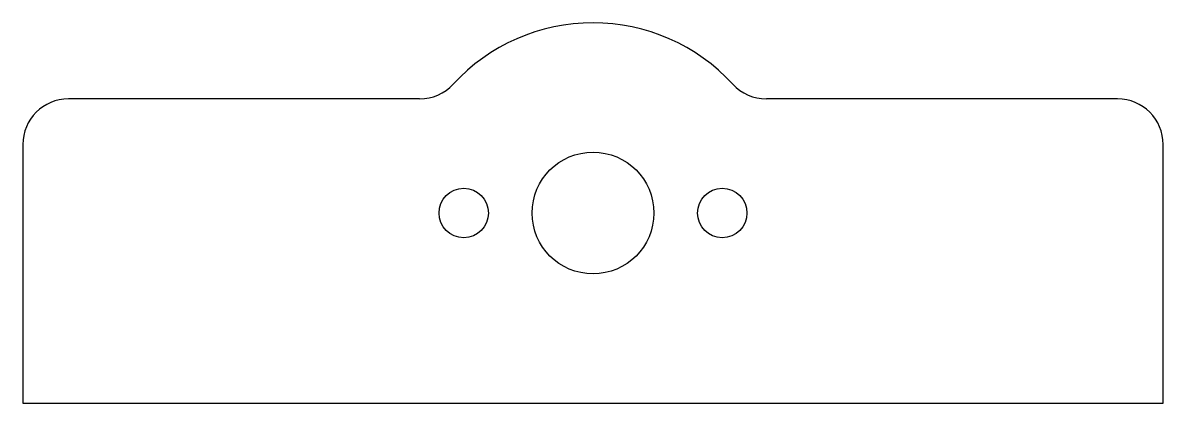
# Model space of a CAD drawing. Header units: millimetres. Extents: x -37.5 to 37.5, y 0 to 25.
import ezdxf

# ---------------------------------------------------------------- set-up
doc = ezdxf.new("R2010")
doc.units = ezdxf.units.MM
doc.layers.get('0').update_dxf_attribs({"lineweight": 25, "true_color": 0xffffff})

msp = doc.modelspace()

# ---------------------------------------------------------------- linework, layer by layer
for p, q in [((-11.402, 20), (-34.5, 20)), ((34.5, 20), (11.402, 20)), ((-37.5, 17), (-37.5, 0)), ((37.5, 0), (37.5, 17)), ((-37.5, 0), (-4, 0)), ((-4, 0), (4, 0)), ((4, 0), (37.5, 0))]:
    msp.add_line(p, q)
for centre, radius in [((0, 12.5), 4), ((-8.5, 12.5), 1.625), ((8.5, 12.5), 1.625)]:
    msp.add_circle(centre, radius)
for centre, radius, start, end in [((0, 12.5), 12.5, 42.64231, 137.35769), ((-11.402, 23), 3, 270, 317.35769), ((11.402, 23), 3, 222.64231, 270), ((-34.5, 17), 3, 90, 180), ((34.5, 17), 3, 0, 90)]:
    msp.add_arc(centre, radius, start, end)

doc.saveas('drawing.dxf')
